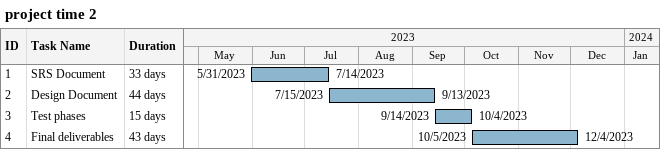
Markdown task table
project time 2

| ID | Task | Duration | Start | Finish |
|---|---|---|---|---|
| 1 | SRS Document | 33d | 2023-05-31 | 2023-07-14 |
| 2 | Design Document | 44d | 2023-07-15 | 2023-09-13 |
| 3 | Test phases | 15d | 2023-09-14 | 2023-10-04 |
| 4 | Final deliverables | 43d | 2023-10-05 | 2023-12-04 |
